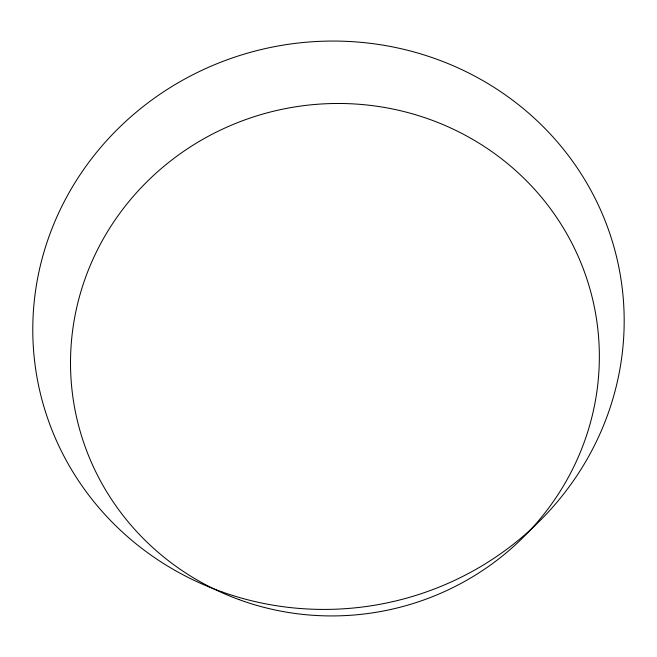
<?xml version="1.0" encoding="UTF-8"?>
<svg xmlns="http://www.w3.org/2000/svg" width="657" height="657" viewBox="0 0 657 657"><rect width="100%" height="100%" fill="white"/><g stroke="black" fill="none" stroke-linecap="round" stroke-linejoin="round"><path stroke-width="0.99" d="M222.682 592.146A296.11 283.758 -10.6 0 0 620.512 276.285A296.11 283.758 -10.6 0 0 142.24 107.288A296.11 283.758 -10.6 0 0 222.682 592.146M238.926 599.562A264.714 255.926 -10.6 0 0 596.301 317.807A264.714 255.926 -10.6 0 0 169.563 161.737A264.714 255.926 -10.6 0 0 238.926 599.562"/></g></svg>
